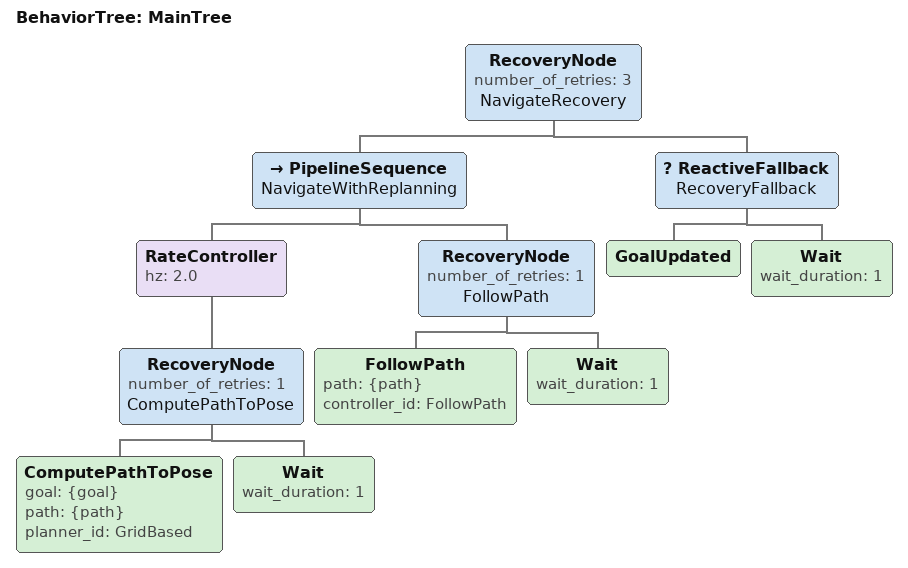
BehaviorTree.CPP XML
<!-- Recovery waits preserve dynamic costmap obstacles; no in-place Spin or costmap clear. -->
<root main_tree_to_execute="MainTree">
  <BehaviorTree ID="MainTree">
    <RecoveryNode number_of_retries="3" name="NavigateRecovery">
      <PipelineSequence name="NavigateWithReplanning">
        <RateController hz="2.0">
          <RecoveryNode number_of_retries="1" name="ComputePathToPose">
            <ComputePathToPose goal="{goal}" path="{path}" planner_id="GridBased"/>
            <Wait wait_duration="1"/>
          </RecoveryNode>
        </RateController>
        <RecoveryNode number_of_retries="1" name="FollowPath">
          <FollowPath path="{path}" controller_id="FollowPath"/>
          <Wait wait_duration="1"/>
        </RecoveryNode>
      </PipelineSequence>
      <ReactiveFallback name="RecoveryFallback">
        <GoalUpdated/>
        <Wait wait_duration="1"/>
      </ReactiveFallback>
    </RecoveryNode>
  </BehaviorTree>
</root>
